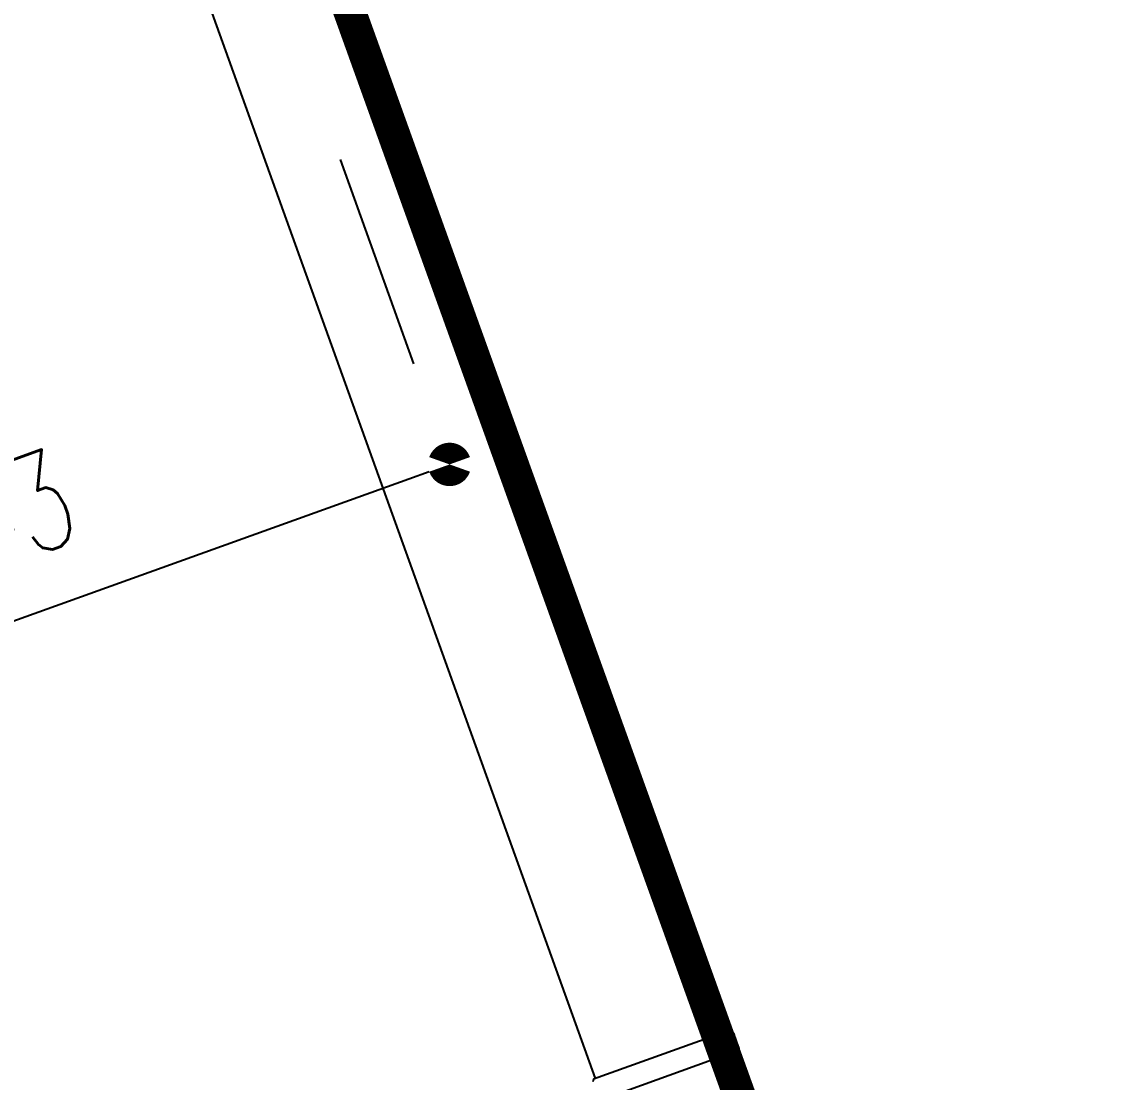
# Model space of a CAD drawing. Header units: millimetres. Extents: x 646993 to 648849, y 9708034 to 9709424.
# Drawn here: x 648237.7148 to 648238.2114, y 9709069.3933 to 9709069.8823 of the extents above; entities that cross this region are included whole.
import ezdxf

# ---------------------------------------------------------------- set-up
doc = ezdxf.new("R2010")
doc.units = ezdxf.units.MM
doc.header["$LTSCALE"] = 5
doc.header["$XCLIPFRAME"] = 2
doc.set_wipeout_variables(frame=1)
doc.linetypes.add('DOT', pattern=[6.35, 0, -6.35])
doc.linetypes.add('SLD-Centro', pattern=[19.05, 15.24, -1.27, 1.27, -1.27])
doc.layers.get('Defpoints').update_dxf_attribs({"color": 253})
for name, color, linetype in [('01-Dimensiones', 142, 'Continuous'), ('01-TEXTOS', 4, 'Continuous'), ('EB-Corte', 7, 'Continuous')]:
    doc.layers.add(name, color=color, linetype=linetype)
doc.layers.add('MD_Visible', color=7, linetype='Continuous', lineweight=25)
doc.styles.add('Tex25', font='romans.shx', dxfattribs={"width": 0.8, "height": 0.055})
doc.styles.add('Tex40', font='romans.shx', dxfattribs={"width": 0.7, "height": 0.045})
doc.dimstyles.new('1_25', dxfattribs={"dimtxt": 0.055, "dimasz": 0.02, "dimexe": 0.015, "dimexo": 0, "dimgap": 0.0375, "dimtad": 1, "dimtoh": 1, "dimzin": 1, "dimdsep": 46, "dimtxsty": 'Tex40', "dimblk": 'DOT', "dimcen": 0, "dimdle": 0.0375, "dimclrd": 256, "dimclre": 256, "dimclrt": 4, "dimadec": 0, "dimazin": 1, "dimtfac": 1, "dimtix": 1, "dimtmove": 1, "dimatfit": 0, "dimldrblk": 'DOTSMALL', "dimfxl": 0.0015, "dimtfill": 1, "dimtolj": 1, "dimtzin": 0, "dimlwd": -1, "dimlwe": -1, "dimarcsym": 0})
doc.dimstyles.new('1_40', dxfattribs={"dimtxt": 0.055, "dimasz": 0.02, "dimexe": 0.06, "dimexo": 0, "dimgap": 0.025, "dimtad": 1, "dimzin": 1, "dimdsep": 46, "dimtxsty": 'Tex25', "dimblk": 'DOT', "dimcen": 0, "dimdle": 0.04, "dimclrd": 256, "dimclre": 256, "dimclrt": 7, "dimadec": 0, "dimazin": 0, "dimtfac": 1, "dimtix": 1, "dimtmove": 1, "dimatfit": 3, "dimldrblk": 'DOT', "dimfxl": 1, "dimtfill": 1, "dimtolj": 1, "dimtzin": 0, "dimlwd": -1, "dimlwe": -1, "dimarcsym": 0})
picture_1 = doc.add_image_def('image1.jpg', size_in_pixel=(1920, 925))
picture_2 = doc.add_image_def('image2.ecw', size_in_pixel=(12715, 11262))

# ---------------------------------------------------------------- blocks, each defined once
blk = doc.blocks.new('RB')
at = {"layer": 'MD_Visible'}
for p, q in [((1.1475, 0.79), (0.15349, 0.79)), ((1.1475, 0.791), (1.14854, 0.7916)), ((1.1475, 0.791), (1.1475, 0.724)), ((1.156, 0.792), (1.15004, 0.792)), ((1.1575, 0.7245), (1.1575, 0.7905)), ((1.1475, 0.725), (0.15349, 0.725)), ((1.1475, 0.724), (1.14854, 0.7234))]:
    blk.add_line(p, q, dxfattribs=at)
at = {"layer": 'MD_Visible', "extrusion": (0, 0, -1)}
for centre, radius, start, end in [((-1.15004, 0.789), 0.003, 60, 90), ((-1.156, 0.7905), 0.0015, 90, 180)]:
    blk.add_arc(centre, radius, start, end, dxfattribs=at)
blk = doc.blocks.new('*U47')
blk.add_wipeout([(0, 0.11042), (15.67135, 0.11042), (15.67135, 0), (0, 0)])
blk.add_wipeout([(0, 0.11042), (15.67135, 0.11042), (15.67135, 0), (0, 0)])
blk.add_wipeout([(0, 0), (0, 0.11042), (15.67135, 0.11042), (15.67135, 0)])
blk = doc.blocks.new('*U71')
blk.add_wipeout([(0, 0.11042), (8.83193, 0.11042), (8.83193, 0), (0, 0)])
blk.add_wipeout([(0, 0.11042), (8.83193, 0.11042), (8.83193, 0), (0, 0)])
blk.add_wipeout([(0, 0), (0, 0.11042), (8.83193, 0.11042), (8.83193, 0)])
blk = doc.blocks.new('*U70')
blk.add_wipeout([(0, 0.11042), (15.12276, 0.11042), (15.12276, 0), (0, 0)])
blk.add_wipeout([(0, 0.11042), (15.12276, 0.11042), (15.12276, 0), (0, 0)])
blk.add_wipeout([(0, 0), (0, 0.11042), (15.12276, 0.11042), (15.12276, 0)])
blk = doc.blocks.new('_Dot')
at = {"color": 0, "linetype": 'ByBlock', "lineweight": -2}
blk.add_line((-0.5, 0), (-1, 0), dxfattribs=at)
at = {"color": 0, "linetype": 'ByBlock', "const_width": 0.5}
blk.add_lwpolyline([(-0.25, 0, 1), (0.25, 0, 1)], format="xyb", close=True, dxfattribs=at)
blk = doc.blocks.new('*U65')
at = {"layer": 'EB-Corte', "color": 251, "linetype": 'SLD-Centro', "ltscale": 0.035, "true_color": 0x636466, "const_width": 0.015}
blk.add_lwpolyline([(-9.89423, 0), (0.56102, 0)], dxfattribs=at)
blk = doc.blocks.new('*D137')
at = {"layer": '01-Dimensiones', "linetype": 'DOT', "ltscale": 0.006, "transparency": 16777216}
for p, q in [((9.89126, 7.47066), (10.10054, 7.47066)), ((9.89126, 7.0378), (10.10054, 7.0378))]:
    blk.add_line(p, q, dxfattribs=at)
at = {"layer": '01-Dimensiones', "ltscale": 0.006, "transparency": 16777216}
blk.add_line((10.04054, 7.45066), (10.04054, 7.0578), dxfattribs=at)
at = {"layer": 'Defpoints', "color": 0, "ltscale": 0.006, "transparency": 16777216}
for p in [(9.89126, 7.47066), (9.89126, 7.0378), (10.04054, 7.0378)]:
    blk.add_point(p, dxfattribs=at)
at = {"layer": '01-Dimensiones', "ltscale": 0.006, "transparency": 16777216, "xscale": 0.02, "yscale": 0.02, "zscale": 0.02}
for p, rotation in [((10.04054, 7.47066), 90), ((10.04054, 7.0378), 270)]:
    blk.add_blockref('_Dot', p, dxfattribs=dict(at, rotation=rotation))
at = {"layer": '01-Dimensiones', "color": 7, "ltscale": 0.006, "transparency": 16777216, "insert": (9.99304, 7.25423), "char_height": 0.045, "attachment_point": 5, "rotation": 90, "style": 'Tex40', "bg_fill": 3, "box_fill_scale": 1.1, "bg_fill_color": 256, "bg_fill_true_color": 13158600, "bg_fill_transparency": 0}
blk.add_mtext('\\A1;0.43', dxfattribs=at)
blk = doc.blocks.new('A$C322dc3b0')
at = {"xscale": 0.5705444917168114, "yscale": 0.5705444917168114, "zscale": 0.5705444917168114, "rotation": 5.827865095183003e-05}
for name, p in [('*U47', (4.92035, 8.29844)), ('*U70', (5.0324, 8.20533)), ('*U71', (5.4729, 8.05345))]:
    blk.add_blockref(name, p, dxfattribs=at)
for name, p in [('*U65', (15.29612, 7.49793)), ('RB', (9.18217, 6.71316))]:
    blk.add_blockref(name, p)
at = {"layer": '01-TEXTOS', "annotation_type": 0, "has_hookline": 1, "hookline_direction": 1, "text_width": 0.54817}
blk.add_leader([(10.65815, 7.83311), (10.31473, 7.83311), (9.96755, 7.83311)], dimstyle='1_25', override={"dimgap": 0.0375, "dimtad": 1, "dimldrblk": 'Dot'}, dxfattribs=at)
at = {"layer": '01-Dimensiones', "ltscale": 0.006}
dim = blk.add_linear_dim(base=(10.04054, 7.0378), p1=(9.89126, 7.47066), p2=(9.89126, 7.0378), angle=90, dimstyle='1_40', override={"dimtxsty": 'Tex40'}, dxfattribs=at)
dim.commit()
dim.dimension.update_dxf_attribs({"geometry": '*D137', "text_midpoint": (9.99304, 7.25423)})

msp = doc.modelspace()

# ---------------------------------------------------------------- pictures from other files: only their frames are drawn
image = msp.add_image(picture_1, insert=(646993.09661, 9708530.288), size_in_units=(1855.59534, 893.97171), dxfattribs=dict(fade=50))
image.dxf.flags = 7
image = msp.add_image(picture_2, insert=(647823.39485, 9708681.30213), size_in_units=(875.2561, 775.23666))
image.set_boundary_path([(137.73667, 7886.92885), (1284.78492, 10733.9487), (3099.51938, 10473.7959), (3279.44857, 11095.645), (4006.66218, 11005.7391), (8692.31693, 9222.60562), (8944.26677, 8222.4178), (12055.5415, 4873.4234), (10090.57365, 1684.48415), (7313.60376, 2638.1317), (6090.65687, 882.9792), (4284.08087, 967.60724), (2002.3378, 2453.29902), (3226.04798, 5547.79227), (776.62235, 6701.9577), (969.51194, 7416.59427), (137.73667, 7886.92885)])

# ---------------------------------------------------------------- next in the draw order: block references
at = {"rotation": 289.7679046147402}
msp.add_blockref('A$C322dc3b0', (648227.48577, 9709076.60035), dxfattribs=at)

doc.saveas('drawing.dxf')
